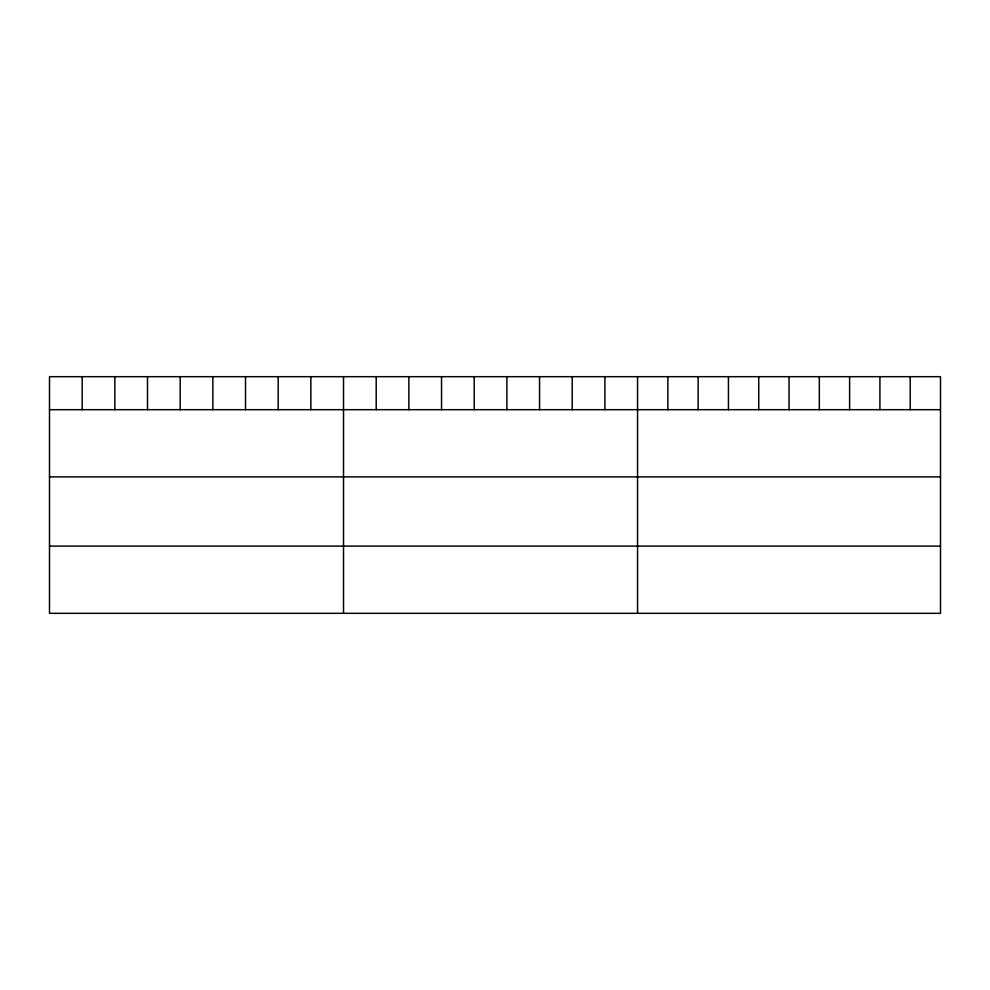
<?xml version="1.0" encoding="UTF-8"?>
<svg xmlns="http://www.w3.org/2000/svg" width="990" height="990" viewBox="0 0 990 990"><rect width="100%" height="100%" fill="white"/><g stroke="black" fill="none" stroke-linecap="round" stroke-linejoin="round"><path stroke-width="1.49" d="M940.5 409.687L940.5 613.317L49.5 613.317L49.5 376.683L940.5 376.683L940.5 409.687L49.5 409.687M49.5 476.883L940.5 476.883M49.5 546.109L940.5 546.109M910.206 376.683L910.206 409.687M879.912 376.683L879.912 409.687M849.618 376.683L849.618 409.687M819.324 376.683L819.324 409.687M789.03 376.683L789.03 409.687M758.736 376.683L758.736 409.687M728.442 376.683L728.442 409.687M698.148 376.683L698.148 409.687M667.854 376.683L667.854 409.687M637.56 376.683L637.56 613.317M604.89 376.683L604.89 409.687M572.22 376.683L572.22 409.687M539.55 376.683L539.55 409.687M506.88 376.683L506.88 409.687M474.21 376.683L474.21 409.687M441.54 376.683L441.54 409.687M408.87 376.683L408.87 409.687M376.2 376.683L376.2 409.687M343.53 376.683L343.53 613.317M310.86 376.683L310.86 409.687M278.19 376.683L278.19 409.687M245.52 376.683L245.52 409.687M212.85 376.683L212.85 409.687M180.18 376.683L180.18 409.687M147.51 376.683L147.51 409.687M114.84 376.683L114.84 409.687M82.17 376.683L82.17 409.687"/></g></svg>
